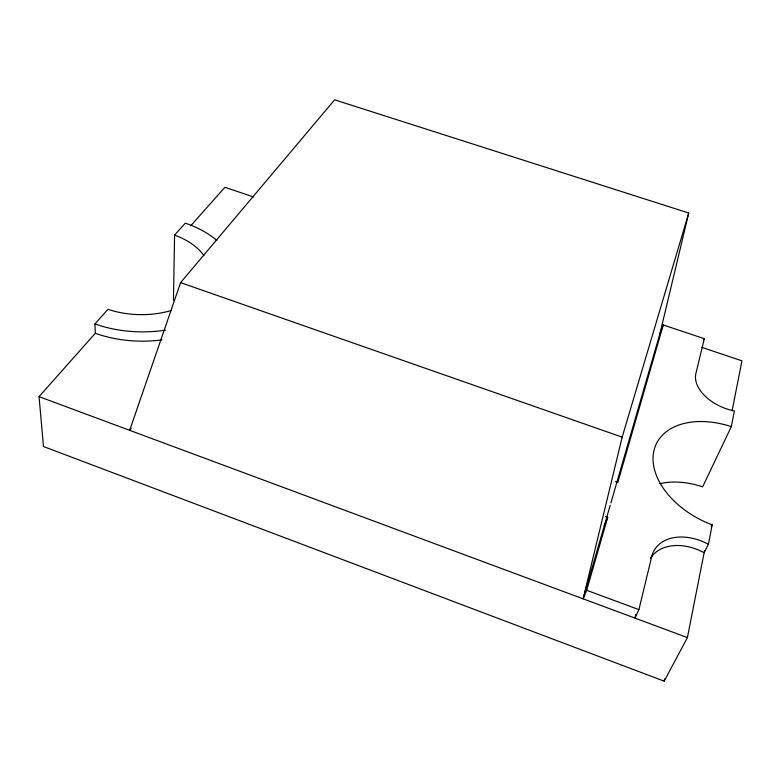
<?xml version="1.0" encoding="UTF-8"?>
<svg xmlns="http://www.w3.org/2000/svg" width="781" height="781" viewBox="0 0 781 781"><rect width="100%" height="100%" fill="white"/><g stroke="black" fill="none" stroke-linecap="round" stroke-linejoin="round"><path stroke-width="1.17" d="M173.45 300.285L174.573 235.12L185.302 223.161A93.857 58.028 1 0 1 216.903 240.528M650.553 558.308A44.605 31.836 29.2 0 1 704.12 552.743L708.396 544.308L712.184 524.861A75.074 49.125 25.8 0 1 653.677 451.848A75.074 49.125 25.8 0 1 731.319 426.631L734.384 410.913A37.498 22.844 23.1 0 1 695.861 373.66L704.296 338.69L663.264 324.964L660.013 333.331L610.898 502.925M171.205 310.506A69.206 42.73 1 0 1 108.003 309.325L94.931 323.9L95.321 333.262L39.05 396.65L43.482 446.527L664.192 681.169L687.397 637.589L704.55 550.566M732.07 410.933L741.95 360.822L701.924 347.389M664.192 681.169L664.69 678.816M660.013 333.331L688.735 213.018L334.629 99.831L180.596 282.624L129.666 430.321L131.159 428.398M688.735 213.018L622.164 437.135L583.114 598.842L586.658 590.28L607.716 517.354L605.47 516.544M635.783 614.54L634.924 618.093L638.907 609.629L651.774 556.345A44.947 31.845 28.9 0 1 708.396 544.308M663.264 324.964L617.8 482.414L615.545 481.613M583.456 597.68L610.215 505.268M604.23 525.955L607.716 517.354M703.417 340.77L704.296 338.69M650.788 558.474L651.774 556.345M731.319 426.631L702.636 486.846A71.217 49.33 27.4 0 0 659.652 483.693M711.1 527.019L712.184 524.861M190.652 225.885L224.879 187.323L253.552 196.939M180.596 282.624L622.164 437.135M586.658 590.28L638.907 609.629M39.05 396.65L687.397 637.589M165.562 330.119A93.857 58.028 1 0 1 94.931 323.9M161.901 339.881A93.222 58.145 0.9 0 1 95.321 333.262M174.573 235.12A69.206 42.73 1 0 1 203.948 255.67"/></g></svg>
